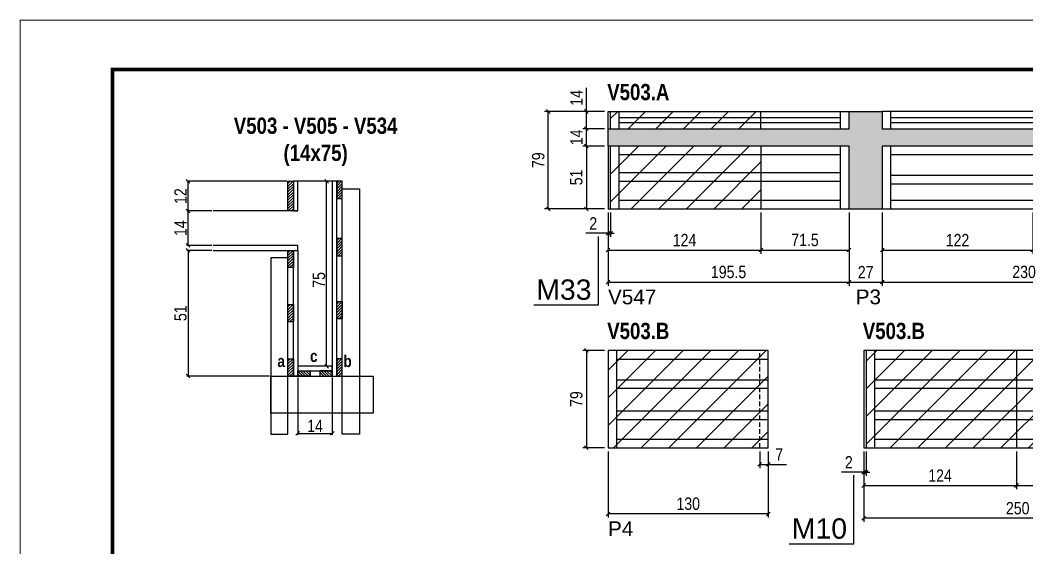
# Model space of a CAD drawing. Extents: x -15895 to 12929, y -2522 to 15173.
# Drawn here: x 4908 to 5725, y 13031 to 13459 of the extents above; entities that cross this region are included whole.
import ezdxf

# ---------------------------------------------------------------- set-up
doc = ezdxf.new("R2010")
doc.units = 0
doc.header["$PDMODE"] = 35
doc.header["$PDSIZE"] = -10
doc.linetypes.add('DASHED', pattern=[0.75, 0.5, -0.25])
doc.linetypes.add('HIDDEN', pattern=[0.375, 0.25, -0.125])
for name, color, linetype in [('5', 5, 'Continuous'), ('COTA', 241, 'Continuous'), ('detalhes', 4, 'Continuous'), ('NOMENCLATURA', 7, 'Continuous'), ('Painéis', 200, 'Continuous'), ('SARR_2.2x7', 40, 'Continuous'), ('SARR_3.5x7', 81, 'Continuous'), ('SARR_EDITAR', 141, 'Continuous')]:
    doc.layers.add(name, color=color, linetype=linetype)
for name, color, linetype, lineweight in [('CONCRETO', 251, 'Continuous', 25), ('Folhas', 255, 'Continuous', 9), ('Hachura', 251, 'Continuous', 9), ('SARRAFO DE PRESSAO', 251, 'DASHED', 9)]:
    doc.layers.add(name, color=color, linetype=linetype, lineweight=lineweight)
doc.styles.add('COTA TECNICA', font='techl___.ttf', dxfattribs={"height": 10})
doc.styles.add('COTA TECNICA 2X', font='techl___.ttf', dxfattribs={"height": 10})
doc.styles.get("Standard").update_dxf_attribs({"font": 'arial.ttf'})
doc.styles.add('TECNICA', font='techb___.ttf', dxfattribs={"height": 10})
doc.dimstyles.new('PAINEL', dxfattribs={"dimtxt": 10, "dimasz": 3, "dimexe": 3, "dimexo": 3, "dimgap": 3, "dimtad": 1, "dimdec": 1, "dimzin": 12, "dimdsep": 46, "dimtxsty": 'COTA TECNICA', "dimblk1": 'OBLIQUE', "dimblk2": 'OBLIQUE', "dimsah": 1, "dimcen": 0.9, "dimclrd": 4, "dimclre": 4, "dimclrt": 240, "dimadec": 1, "dimazin": 3, "dimtfac": 1, "dimtdec": 1, "dimtmove": 0, "dimatfit": 3, "dimfxl": 1, "dimtolj": 1, "dimtzin": 12, "dimarcsym": 0})
doc.dimstyles.new('SECAO', dxfattribs={"dimscale": 0.333333, "dimtxt": 5, "dimasz": 9, "dimexe": 3, "dimexo": 3, "dimgap": 3, "dimtad": 1, "dimdec": 1, "dimlfac": 0.5, "dimzin": 12, "dimdsep": 46, "dimtxsty": 'COTA TECNICA 2X', "dimblk1": 'OBLIQUE', "dimblk2": 'OBLIQUE', "dimsah": 1, "dimcen": 0.9, "dimclrd": 4, "dimclre": 4, "dimclrt": 240, "dimadec": 1, "dimazin": 3, "dimtfac": 1, "dimtdec": 1, "dimtmove": 0, "dimatfit": 3, "dimfxl": 1, "dimtolj": 1, "dimtzin": 12, "dimarcsym": 0})
pattern_1 = [(45, (-118397.018, -19953.4105), (-1.122532015, 1.122532015), [])]

# ---------------------------------------------------------------- blocks, each defined once
blk = doc.blocks.new('9999999999')
at = {"layer": 'Folhas'}
blk.add_lwpolyline([(98138.98, 34190.21), (99623.98, 34190.21), (99623.98, 35240.21), (98138.98, 35240.21)], close=True, dxfattribs=at)
at = {"layer": 'Folhas', "color": 30, "const_width": 3}
blk.add_lwpolyline([(98213.98, 34230.21), (99583.98, 34230.21), (99583.98, 35200.21), (98213.98, 35200.21)], close=True, dxfattribs=at)
blk = doc.blocks.new('_Oblique')
at = {"color": 0, "linetype": 'ByBlock', "lineweight": -2}
blk.add_line((-0.5, -0.5), (0.5, 0.5), dxfattribs=at)
blk = doc.blocks.new('*D36')
at = {"layer": 'COTA', "color": 4, "lineweight": -2, "transparency": 16777216}
for p, q in [((5384.95, 13303.18), (5384.95, 13243.8)), ((5580.45, 13303.18), (5580.45, 13243.8)), ((5384.95, 13246.8), (5580.45, 13246.8))]:
    blk.add_line(p, q, dxfattribs=at)
at = {"layer": 'Defpoints', "color": 0, "transparency": 16777216}
for p in [(5384.95, 13306.18), (5580.45, 13306.18), (5580.45, 13246.8)]:
    blk.add_point(p, dxfattribs=at)
at = {"layer": 'COTA', "color": 4, "lineweight": -2, "transparency": 16777216, "xscale": 3, "yscale": 3, "zscale": 3, "rotation": 180}
blk.add_blockref('_Oblique', (5384.95, 13246.8), dxfattribs=at)
at = {"layer": 'COTA', "color": 4, "lineweight": -2, "transparency": 16777216, "xscale": 3, "yscale": 3, "zscale": 3}
blk.add_blockref('_Oblique', (5580.45, 13246.8), dxfattribs=at)
at = {"layer": 'COTA', "color": 240, "transparency": 16777216, "insert": (5482.7, 13254.94), "char_height": 10, "attachment_point": 5, "style": 'COTA TECNICA'}
blk.add_mtext('\\A1;195.5', dxfattribs=at)
blk = doc.blocks.new('*D37')
at = {"layer": 'COTA', "color": 4, "lineweight": -2, "transparency": 16777216}
for p, q in [((5381.95, 13357.18), (5364.31, 13357.18)), ((5367.31, 13357.18), (5367.31, 13306.18)), ((5381.95, 13306.18), (5364.31, 13306.18))]:
    blk.add_line(p, q, dxfattribs=at)
at = {"layer": 'Defpoints', "color": 0, "transparency": 16777216}
for p in [(5384.95, 13357.18, 0), (5367.31, 13306.18), (5384.95, 13306.18, 0)]:
    blk.add_point(p, dxfattribs=at)
at = {"layer": 'COTA', "color": 4, "lineweight": -2, "transparency": 16777216, "xscale": 3, "yscale": 3, "zscale": 3}
for p, rotation in [((5367.31, 13357.18), 90), ((5367.31, 13306.18), 270)]:
    blk.add_blockref('_Oblique', p, dxfattribs=dict(at, rotation=rotation))
at = {"layer": 'COTA', "color": 240, "transparency": 16777216, "insert": (5359.2, 13331.68), "char_height": 10, "attachment_point": 5, "rotation": 90, "style": 'COTA TECNICA'}
blk.add_mtext('\\A1;51', dxfattribs=at)
blk = doc.blocks.new('*D34')
at = {"layer": 'COTA', "color": 4, "lineweight": -2, "transparency": 16777216}
for p, q in [((5381.95, 13371.18), (5364.31, 13371.18)), ((5367.31, 13357.18), (5367.31, 13371.18)), ((5381.95, 13357.18), (5364.31, 13357.18))]:
    blk.add_line(p, q, dxfattribs=at)
at = {"layer": 'Defpoints', "color": 0, "transparency": 16777216}
for p in [(5367.31, 13371.18), (5384.95, 13371.18, 0), (5384.95, 13357.18, 0)]:
    blk.add_point(p, dxfattribs=at)
at = {"layer": 'COTA', "color": 4, "lineweight": -2, "transparency": 16777216, "xscale": 3, "yscale": 3, "zscale": 3}
for p, rotation in [((5367.31, 13371.18), 90), ((5367.31, 13357.18), 270)]:
    blk.add_blockref('_Oblique', p, dxfattribs=dict(at, rotation=rotation))
at = {"layer": 'COTA', "color": 240, "transparency": 16777216, "insert": (5359.24, 13364.18), "char_height": 10, "attachment_point": 5, "rotation": 90, "style": 'COTA TECNICA'}
blk.add_mtext('\\A1;14', dxfattribs=at)
blk = doc.blocks.new('*D35')
at = {"layer": 'COTA', "color": 4, "lineweight": -2, "transparency": 16777216}
for p, q in [((5381.95, 13385.18), (5333.4, 13385.18)), ((5336.4, 13306.18), (5336.4, 13385.18)), ((5381.95, 13306.18), (5333.4, 13306.18))]:
    blk.add_line(p, q, dxfattribs=at)
at = {"layer": 'Defpoints', "color": 0, "transparency": 16777216}
for p in [(5336.4, 13385.18), (5384.95, 13385.18, 0), (5384.95, 13306.18, 0)]:
    blk.add_point(p, dxfattribs=at)
at = {"layer": 'COTA', "color": 4, "lineweight": -2, "transparency": 16777216, "xscale": 3, "yscale": 3, "zscale": 3}
for p, rotation in [((5336.4, 13385.18), 90), ((5336.4, 13306.18), 270)]:
    blk.add_blockref('_Oblique', p, dxfattribs=dict(at, rotation=rotation))
at = {"layer": 'COTA', "color": 240, "transparency": 16777216, "insert": (5328.3, 13345.68), "char_height": 10, "attachment_point": 5, "rotation": 90, "style": 'COTA TECNICA'}
blk.add_mtext('\\A1;79', dxfattribs=at)
blk = doc.blocks.new('*D38')
at = {"layer": 'COTA', "color": 4, "lineweight": -2, "transparency": 16777216}
for p, q in [((5367.31, 13385.18), (5367.31, 13404.3)), ((5381.95, 13385.18), (5364.31, 13385.18)), ((5367.31, 13371.18), (5367.31, 13385.18)), ((5381.95, 13371.18), (5364.31, 13371.18))]:
    blk.add_line(p, q, dxfattribs=at)
at = {"layer": 'Defpoints', "color": 0, "transparency": 16777216}
for p in [(5367.31, 13385.18), (5384.95, 13385.18), (5384.95, 13371.18)]:
    blk.add_point(p, dxfattribs=at)
at = {"layer": 'COTA', "color": 4, "lineweight": -2, "transparency": 16777216, "xscale": 3, "yscale": 3, "zscale": 3}
for p, rotation in [((5367.31, 13385.18), 90), ((5367.31, 13371.18), 270)]:
    blk.add_blockref('_Oblique', p, dxfattribs=dict(at, rotation=rotation))
at = {"layer": 'COTA', "color": 240, "transparency": 16777216, "insert": (5359.24, 13396.24), "char_height": 10, "attachment_point": 5, "rotation": 90, "style": 'COTA TECNICA'}
blk.add_mtext('\\A1;14', dxfattribs=at)
blk = doc.blocks.new('*D39')
at = {"layer": 'COTA', "color": 4, "lineweight": -2, "transparency": 16777216}
for p, q in [((5384.95, 13303.18), (5384.95, 13269.79)), ((5508.95, 13303.18), (5508.95, 13269.79)), ((5384.95, 13272.79), (5508.95, 13272.79))]:
    blk.add_line(p, q, dxfattribs=at)
at = {"layer": 'Defpoints', "color": 0, "transparency": 16777216}
for p in [(5384.95, 13306.18), (5508.95, 13306.18), (5508.95, 13272.79)]:
    blk.add_point(p, dxfattribs=at)
at = {"layer": 'COTA', "color": 4, "lineweight": -2, "transparency": 16777216, "xscale": 3, "yscale": 3, "zscale": 3, "rotation": 180}
blk.add_blockref('_Oblique', (5384.95, 13272.79), dxfattribs=at)
at = {"layer": 'COTA', "color": 4, "lineweight": -2, "transparency": 16777216, "xscale": 3, "yscale": 3, "zscale": 3}
blk.add_blockref('_Oblique', (5508.95, 13272.79), dxfattribs=at)
at = {"layer": 'COTA', "color": 240, "transparency": 16777216, "insert": (5446.95, 13280.86), "char_height": 10, "attachment_point": 5, "style": 'COTA TECNICA'}
blk.add_mtext('\\A1;124', dxfattribs=at)
blk = doc.blocks.new('*D40')
at = {"layer": 'COTA', "color": 4, "lineweight": -2, "transparency": 16777216}
for p, q in [((5508.95, 13303.18), (5508.95, 13269.79)), ((5580.45, 13303.18), (5580.45, 13269.79)), ((5508.95, 13272.79), (5580.45, 13272.79))]:
    blk.add_line(p, q, dxfattribs=at)
at = {"layer": 'Defpoints', "color": 0, "transparency": 16777216}
for p in [(5508.95, 13306.18), (5580.45, 13306.18), (5580.45, 13272.79)]:
    blk.add_point(p, dxfattribs=at)
at = {"layer": 'COTA', "color": 4, "lineweight": -2, "transparency": 16777216, "xscale": 3, "yscale": 3, "zscale": 3, "rotation": 180}
blk.add_blockref('_Oblique', (5508.95, 13272.79), dxfattribs=at)
at = {"layer": 'COTA', "color": 4, "lineweight": -2, "transparency": 16777216, "xscale": 3, "yscale": 3, "zscale": 3}
blk.add_blockref('_Oblique', (5580.45, 13272.79), dxfattribs=at)
at = {"layer": 'COTA', "color": 240, "transparency": 16777216, "insert": (5544.7, 13280.9), "char_height": 10, "attachment_point": 5, "style": 'COTA TECNICA'}
blk.add_mtext('\\A1;71.5', dxfattribs=at)
blk = doc.blocks.new('*D41')
at = {"layer": 'COTA', "color": 4, "lineweight": -2, "transparency": 16777216}
for p, q in [((5384.95, 13303.18), (5384.95, 13283.4)), ((5386.95, 13303.18), (5386.95, 13283.4)), ((5384.95, 13286.4), (5366.84, 13286.4)), ((5386.95, 13286.4), (5384.95, 13286.4)), ((5386.95, 13286.4), (5389.95, 13286.4))]:
    blk.add_line(p, q, dxfattribs=at)
at = {"layer": 'Defpoints', "color": 0, "transparency": 16777216}
for p in [(5384.95, 13306.18), (5386.95, 13306.18), (5384.95, 13286.4)]:
    blk.add_point(p, dxfattribs=at)
at = {"layer": 'COTA', "color": 4, "lineweight": -2, "transparency": 16777216, "xscale": 3, "yscale": 3, "zscale": 3}
blk.add_blockref('_Oblique', (5384.95, 13286.4), dxfattribs=at)
at = {"layer": 'COTA', "color": 4, "lineweight": -2, "transparency": 16777216, "xscale": 3, "yscale": 3, "zscale": 3, "rotation": 180}
blk.add_blockref('_Oblique', (5386.95, 13286.4), dxfattribs=at)
at = {"layer": 'COTA', "color": 240, "transparency": 16777216, "insert": (5372.9, 13294.4), "char_height": 10, "attachment_point": 5, "style": 'COTA TECNICA'}
blk.add_mtext('\\A1;2', dxfattribs=at)
blk = doc.blocks.new('*D44')
at = {"layer": 'COTA', "color": 4, "lineweight": -2, "transparency": 16777216}
for p, q in [((5607.45, 13303.18), (5607.45, 13243.8)), ((5837.45, 13303.18), (5837.45, 13243.8)), ((5607.45, 13246.8), (5837.45, 13246.8))]:
    blk.add_line(p, q, dxfattribs=at)
at = {"layer": 'Defpoints', "color": 0, "transparency": 16777216}
for p in [(5607.45, 13306.18), (5837.45, 13306.18), (5837.45, 13246.8)]:
    blk.add_point(p, dxfattribs=at)
at = {"layer": 'COTA', "color": 4, "lineweight": -2, "transparency": 16777216, "xscale": 3, "yscale": 3, "zscale": 3, "rotation": 180}
blk.add_blockref('_Oblique', (5607.45, 13246.8), dxfattribs=at)
at = {"layer": 'COTA', "color": 4, "lineweight": -2, "transparency": 16777216, "xscale": 3, "yscale": 3, "zscale": 3}
blk.add_blockref('_Oblique', (5837.45, 13246.8), dxfattribs=at)
at = {"layer": 'COTA', "color": 240, "transparency": 16777216, "insert": (5722.45, 13255.02), "char_height": 10, "attachment_point": 5, "style": 'COTA TECNICA'}
blk.add_mtext('\\A1;230', dxfattribs=at)
blk = doc.blocks.new('*D43')
at = {"layer": 'COTA', "color": 4, "lineweight": -2, "transparency": 16777216}
for p, q in [((5607.45, 13303.18), (5607.45, 13269.79)), ((5729.45, 13303.18), (5729.45, 13269.79)), ((5607.45, 13272.79), (5729.45, 13272.79))]:
    blk.add_line(p, q, dxfattribs=at)
at = {"layer": 'Defpoints', "color": 0, "transparency": 16777216}
for p in [(5607.45, 13306.18), (5729.45, 13306.18), (5729.45, 13272.79)]:
    blk.add_point(p, dxfattribs=at)
at = {"layer": 'COTA', "color": 4, "lineweight": -2, "transparency": 16777216, "xscale": 3, "yscale": 3, "zscale": 3, "rotation": 180}
blk.add_blockref('_Oblique', (5607.45, 13272.79), dxfattribs=at)
at = {"layer": 'COTA', "color": 4, "lineweight": -2, "transparency": 16777216, "xscale": 3, "yscale": 3, "zscale": 3}
blk.add_blockref('_Oblique', (5729.45, 13272.79), dxfattribs=at)
at = {"layer": 'COTA', "color": 240, "transparency": 16777216, "insert": (5668.45, 13280.85), "char_height": 10, "attachment_point": 5, "style": 'COTA TECNICA'}
blk.add_mtext('\\A1;122', dxfattribs=at)
blk = doc.blocks.new('*D48')
at = {"layer": 'COTA', "color": 4, "lineweight": -2, "transparency": 16777216}
for p, q in [((5384.95, 13109.4), (5384.95, 13055.77)), ((5514.95, 13109.4), (5514.95, 13055.77)), ((5514.95, 13058.77), (5384.95, 13058.77))]:
    blk.add_line(p, q, dxfattribs=at)
at = {"layer": 'Defpoints', "color": 0, "transparency": 16777216}
for p in [(5384.95, 13112.4), (5514.95, 13112.4), (5384.95, 13058.77)]:
    blk.add_point(p, dxfattribs=at)
at = {"layer": 'COTA', "color": 4, "lineweight": -2, "transparency": 16777216, "xscale": 3, "yscale": 3, "zscale": 3, "rotation": 180}
blk.add_blockref('_Oblique', (5384.95, 13058.77), dxfattribs=at)
at = {"layer": 'COTA', "color": 4, "lineweight": -2, "transparency": 16777216, "xscale": 3, "yscale": 3, "zscale": 3}
blk.add_blockref('_Oblique', (5514.95, 13058.77), dxfattribs=at)
at = {"layer": 'COTA', "color": 240, "transparency": 16777216, "insert": (5449.95, 13066.99), "char_height": 10, "attachment_point": 5, "style": 'COTA TECNICA'}
blk.add_mtext('\\A1;130', dxfattribs=at)
blk = doc.blocks.new('*D49')
at = {"layer": 'COTA', "color": 4, "lineweight": -2, "transparency": 16777216}
for p, q in [((5381.95, 13191.4), (5364.31, 13191.4)), ((5367.31, 13191.4), (5367.31, 13112.4)), ((5381.95, 13112.4), (5364.31, 13112.4))]:
    blk.add_line(p, q, dxfattribs=at)
at = {"layer": 'Defpoints', "color": 0, "transparency": 16777216}
for p in [(5384.95, 13191.4), (5367.31, 13112.4), (5384.95, 13112.4)]:
    blk.add_point(p, dxfattribs=at)
at = {"layer": 'COTA', "color": 4, "lineweight": -2, "transparency": 16777216, "xscale": 3, "yscale": 3, "zscale": 3}
for p, rotation in [((5367.31, 13191.4), 90), ((5367.31, 13112.4), 270)]:
    blk.add_blockref('_Oblique', p, dxfattribs=dict(at, rotation=rotation))
at = {"layer": 'COTA', "color": 240, "transparency": 16777216, "insert": (5359.21, 13151.9), "char_height": 10, "attachment_point": 5, "rotation": 90, "style": 'COTA TECNICA'}
blk.add_mtext('\\A1;79', dxfattribs=at)
blk = doc.blocks.new('*D50')
at = {"layer": 'COTA', "color": 4, "lineweight": -2, "transparency": 16777216}
for p, q in [((5507.95, 13109.4), (5507.95, 13095.97)), ((5514.95, 13109.4), (5514.95, 13095.97)), ((5507.95, 13098.97), (5514.95, 13098.97)), ((5514.95, 13098.97), (5529.68, 13098.97))]:
    blk.add_line(p, q, dxfattribs=at)
at = {"layer": 'Defpoints', "color": 0, "transparency": 16777216}
for p in [(5507.95, 13112.4), (5514.95, 13112.4), (5514.95, 13098.97)]:
    blk.add_point(p, dxfattribs=at)
at = {"layer": 'COTA', "color": 4, "lineweight": -2, "transparency": 16777216, "xscale": 3, "yscale": 3, "zscale": 3, "rotation": 180}
blk.add_blockref('_Oblique', (5507.95, 13098.97), dxfattribs=at)
at = {"layer": 'COTA', "color": 4, "lineweight": -2, "transparency": 16777216, "xscale": 3, "yscale": 3, "zscale": 3}
blk.add_blockref('_Oblique', (5514.95, 13098.97), dxfattribs=at)
at = {"layer": 'COTA', "color": 240, "transparency": 16777216, "insert": (5523.82, 13107.05), "char_height": 10, "attachment_point": 5, "style": 'COTA TECNICA'}
blk.add_mtext('\\A1;7', dxfattribs=at)
blk = doc.blocks.new('*D51')
at = {"layer": 'COTA', "color": 4, "lineweight": -2, "transparency": 16777216}
for p, q in [((5592.31, 13109.4), (5592.31, 13052.23)), ((5842.31, 13109.4), (5842.31, 13052.23)), ((5842.31, 13055.23), (5592.31, 13055.23))]:
    blk.add_line(p, q, dxfattribs=at)
at = {"layer": 'Defpoints', "color": 0, "transparency": 16777216}
for p in [(5592.31, 13112.4), (5842.31, 13112.4), (5592.31, 13055.23)]:
    blk.add_point(p, dxfattribs=at)
at = {"layer": 'COTA', "color": 4, "lineweight": -2, "transparency": 16777216, "xscale": 3, "yscale": 3, "zscale": 3, "rotation": 180}
blk.add_blockref('_Oblique', (5592.31, 13055.23), dxfattribs=at)
at = {"layer": 'COTA', "color": 4, "lineweight": -2, "transparency": 16777216, "xscale": 3, "yscale": 3, "zscale": 3}
blk.add_blockref('_Oblique', (5842.31, 13055.23), dxfattribs=at)
at = {"layer": 'COTA', "color": 240, "transparency": 16777216, "insert": (5717.31, 13063.34), "char_height": 10, "attachment_point": 5, "style": 'COTA TECNICA'}
blk.add_mtext('\\A1;250', dxfattribs=at)
blk = doc.blocks.new('*D53')
at = {"layer": 'COTA', "color": 4, "lineweight": -2, "transparency": 16777216}
for p, q in [((5592.31, 13109.4), (5592.31, 13078.82)), ((5716.31, 13109.4), (5716.31, 13078.82)), ((5592.31, 13081.82), (5716.31, 13081.82))]:
    blk.add_line(p, q, dxfattribs=at)
at = {"layer": 'Defpoints', "color": 0, "transparency": 16777216}
for p in [(5592.31, 13112.4), (5716.31, 13112.4), (5716.31, 13081.82)]:
    blk.add_point(p, dxfattribs=at)
at = {"layer": 'COTA', "color": 4, "lineweight": -2, "transparency": 16777216, "xscale": 3, "yscale": 3, "zscale": 3, "rotation": 180}
blk.add_blockref('_Oblique', (5592.31, 13081.82), dxfattribs=at)
at = {"layer": 'COTA', "color": 4, "lineweight": -2, "transparency": 16777216, "xscale": 3, "yscale": 3, "zscale": 3}
blk.add_blockref('_Oblique', (5716.31, 13081.82), dxfattribs=at)
at = {"layer": 'COTA', "color": 240, "transparency": 16777216, "insert": (5654.31, 13089.89), "char_height": 10, "attachment_point": 5, "style": 'COTA TECNICA'}
blk.add_mtext('\\A1;124', dxfattribs=at)
blk = doc.blocks.new('*D52')
at = {"layer": 'COTA', "color": 4, "lineweight": -2, "transparency": 16777216}
for p, q in [((5592.31, 13109.4), (5592.31, 13089.61)), ((5594.31, 13109.4), (5594.31, 13089.61)), ((5592.31, 13092.61), (5574.2, 13092.61)), ((5594.31, 13092.61), (5592.31, 13092.61)), ((5594.31, 13092.61), (5597.31, 13092.61))]:
    blk.add_line(p, q, dxfattribs=at)
at = {"layer": 'Defpoints', "color": 0, "transparency": 16777216}
for p in [(5592.31, 13112.4), (5594.31, 13112.4), (5592.31, 13092.61)]:
    blk.add_point(p, dxfattribs=at)
at = {"layer": 'COTA', "color": 4, "lineweight": -2, "transparency": 16777216, "xscale": 3, "yscale": 3, "zscale": 3}
blk.add_blockref('_Oblique', (5592.31, 13092.61), dxfattribs=at)
at = {"layer": 'COTA', "color": 4, "lineweight": -2, "transparency": 16777216, "xscale": 3, "yscale": 3, "zscale": 3, "rotation": 180}
blk.add_blockref('_Oblique', (5594.31, 13092.61), dxfattribs=at)
at = {"layer": 'COTA', "color": 240, "transparency": 16777216, "insert": (5580.25, 13100.61), "char_height": 10, "attachment_point": 5, "style": 'COTA TECNICA'}
blk.add_mtext('\\A1;2', dxfattribs=at)
blk = doc.blocks.new('*D54')
at = {"layer": 'COTA', "color": 4, "lineweight": -2, "transparency": 16777216}
for p, q in [((5716.31, 13109.4), (5716.31, 13078.82)), ((5842.31, 13109.4), (5842.31, 13078.82)), ((5716.31, 13081.82), (5842.31, 13081.82))]:
    blk.add_line(p, q, dxfattribs=at)
at = {"layer": 'Defpoints', "color": 0, "transparency": 16777216}
for p in [(5716.31, 13112.4), (5842.31, 13112.4), (5842.31, 13081.82)]:
    blk.add_point(p, dxfattribs=at)
at = {"layer": 'COTA', "color": 4, "lineweight": -2, "transparency": 16777216, "xscale": 3, "yscale": 3, "zscale": 3, "rotation": 180}
blk.add_blockref('_Oblique', (5716.31, 13081.82), dxfattribs=at)
at = {"layer": 'COTA', "color": 4, "lineweight": -2, "transparency": 16777216, "xscale": 3, "yscale": 3, "zscale": 3}
blk.add_blockref('_Oblique', (5842.31, 13081.82), dxfattribs=at)
at = {"layer": 'COTA', "color": 240, "transparency": 16777216, "insert": (5779.31, 13089.92), "char_height": 10, "attachment_point": 5, "style": 'COTA TECNICA'}
blk.add_mtext('\\A1;126', dxfattribs=at)
blk = doc.blocks.new('*D94')
at = {"layer": 'COTA', "color": 4, "lineweight": -2, "transparency": 16777216}
for p, q in [((5063.45, 13272.54), (5043.1, 13272.54)), ((5044.1, 13272.54), (5044.1, 13170.54)), ((5110.15, 13170.54), (5043.1, 13170.54))]:
    blk.add_line(p, q, dxfattribs=at)
at = {"layer": 'Defpoints', "color": 0, "transparency": 16777216}
for p in [(5064.45, 13272.54), (5044.1, 13170.54), (5111.15, 13170.54, 0)]:
    blk.add_point(p, dxfattribs=at)
at = {"layer": 'COTA', "color": 4, "lineweight": -2, "transparency": 16777216, "xscale": 3, "yscale": 3, "zscale": 3}
for p, rotation in [((5044.1, 13272.54), 90), ((5044.1, 13170.54), 270)]:
    blk.add_blockref('_Oblique', p, dxfattribs=dict(at, rotation=rotation))
at = {"layer": 'COTA', "color": 240, "transparency": 16777216, "insert": (5037.99, 13221.54), "char_height": 10, "attachment_point": 5, "rotation": 90, "style": 'COTA TECNICA 2X'}
blk.add_mtext('\\A1;51', dxfattribs=at)
blk = doc.blocks.new('*D95')
at = {"layer": 'COTA', "color": 4, "lineweight": -2, "transparency": 16777216}
for p, q in [((5160.15, 13328.54), (5155.48, 13328.54)), ((5156.48, 13178.54), (5156.48, 13328.54)), ((5160.15, 13178.54), (5155.48, 13178.54))]:
    blk.add_line(p, q, dxfattribs=at)
at = {"layer": 'Defpoints', "color": 0, "transparency": 16777216}
for p in [(5156.48, 13328.54), (5161.15, 13328.54), (5161.15, 13178.54)]:
    blk.add_point(p, dxfattribs=at)
at = {"layer": 'COTA', "color": 4, "lineweight": -2, "transparency": 16777216, "xscale": 3, "yscale": 3, "zscale": 3}
for p, rotation in [((5156.48, 13328.54), 90), ((5156.48, 13178.54), 270)]:
    blk.add_blockref('_Oblique', p, dxfattribs=dict(at, rotation=rotation))
at = {"layer": 'COTA', "color": 240, "transparency": 16777216, "insert": (5150.37, 13248.54), "char_height": 10, "attachment_point": 5, "rotation": 90, "style": 'COTA TECNICA 2X'}
blk.add_mtext('\\A1;75', dxfattribs=at)
blk = doc.blocks.new('*D96')
at = {"layer": 'COTA', "color": 4, "lineweight": -2, "transparency": 16777216}
for p, q in [((5063.45, 13304.54), (5043.1, 13304.54)), ((5044.1, 13276.54), (5044.1, 13304.54)), ((5063.45, 13276.54), (5043.1, 13276.54))]:
    blk.add_line(p, q, dxfattribs=at)
at = {"layer": 'Defpoints', "color": 0, "transparency": 16777216}
for p in [(5044.1, 13304.54), (5064.45, 13304.54), (5064.45, 13276.54)]:
    blk.add_point(p, dxfattribs=at)
at = {"layer": 'COTA', "color": 4, "lineweight": -2, "transparency": 16777216, "xscale": 3, "yscale": 3, "zscale": 3}
for p, rotation in [((5044.1, 13304.54), 90), ((5044.1, 13276.54), 270)]:
    blk.add_blockref('_Oblique', p, dxfattribs=dict(at, rotation=rotation))
at = {"layer": 'COTA', "color": 240, "transparency": 16777216, "insert": (5038.03, 13290.54), "char_height": 10, "attachment_point": 5, "rotation": 90, "style": 'COTA TECNICA 2X'}
blk.add_mtext('\\A1;14', dxfattribs=at)
blk = doc.blocks.new('*D97')
at = {"layer": 'COTA', "color": 4, "lineweight": -2, "transparency": 16777216}
for p, q in [((5124.15, 13328.54), (5043.1, 13328.54)), ((5044.1, 13304.54), (5044.1, 13328.54)), ((5063.45, 13304.54), (5043.1, 13304.54))]:
    blk.add_line(p, q, dxfattribs=at)
at = {"layer": 'Defpoints', "color": 0, "transparency": 16777216}
for p in [(5044.1, 13328.54), (5125.15, 13328.54), (5064.45, 13304.54)]:
    blk.add_point(p, dxfattribs=at)
at = {"layer": 'COTA', "color": 4, "lineweight": -2, "transparency": 16777216, "xscale": 3, "yscale": 3, "zscale": 3}
for p, rotation in [((5044.1, 13328.54), 90), ((5044.1, 13304.54), 270)]:
    blk.add_blockref('_Oblique', p, dxfattribs=dict(at, rotation=rotation))
at = {"layer": 'COTA', "color": 240, "transparency": 16777216, "insert": (5038.05, 13316.54), "char_height": 10, "attachment_point": 5, "rotation": 90, "style": 'COTA TECNICA 2X'}
blk.add_mtext('\\A1;12', dxfattribs=at)
blk = doc.blocks.new('*D98')
at = {"layer": 'COTA', "color": 4, "lineweight": -2, "transparency": 16777216}
for p, q in [((5133.15, 13169.54), (5133.15, 13123.01)), ((5161.15, 13169.54), (5161.15, 13123.01)), ((5133.15, 13124.01), (5161.15, 13124.01))]:
    blk.add_line(p, q, dxfattribs=at)
at = {"layer": 'Defpoints', "color": 0, "transparency": 16777216}
for p in [(5133.15, 13170.54), (5161.15, 13170.54), (5161.15, 13124.01)]:
    blk.add_point(p, dxfattribs=at)
at = {"layer": 'COTA', "color": 4, "lineweight": -2, "transparency": 16777216, "xscale": 3, "yscale": 3, "zscale": 3, "rotation": 180}
blk.add_blockref('_Oblique', (5133.15, 13124.01), dxfattribs=at)
at = {"layer": 'COTA', "color": 4, "lineweight": -2, "transparency": 16777216, "xscale": 3, "yscale": 3, "zscale": 3}
blk.add_blockref('_Oblique', (5161.15, 13124.01), dxfattribs=at)
at = {"layer": 'COTA', "color": 240, "transparency": 16777216, "insert": (5147.15, 13130.08), "char_height": 10, "attachment_point": 5, "style": 'COTA TECNICA 2X'}
blk.add_mtext('\\A1;14', dxfattribs=at)
blk = doc.blocks.new('*D1880')
at = {"layer": 'COTA', "color": 4, "lineweight": -2, "transparency": 16777216}
for p, q in [((5580.45, 13303.18), (5580.45, 13243.8)), ((5607.45, 13303.18), (5607.45, 13243.8)), ((5580.45, 13246.8), (5607.45, 13246.8))]:
    blk.add_line(p, q, dxfattribs=at)
at = {"layer": 'Defpoints', "color": 0, "transparency": 16777216}
for p in [(5580.45, 13306.18), (5607.45, 13306.18), (5607.45, 13246.8)]:
    blk.add_point(p, dxfattribs=at)
at = {"layer": 'COTA', "color": 4, "lineweight": -2, "transparency": 16777216, "xscale": 3, "yscale": 3, "zscale": 3, "rotation": 180}
blk.add_blockref('_Oblique', (5580.45, 13246.8), dxfattribs=at)
at = {"layer": 'COTA', "color": 4, "lineweight": -2, "transparency": 16777216, "xscale": 3, "yscale": 3, "zscale": 3}
blk.add_blockref('_Oblique', (5607.45, 13246.8), dxfattribs=at)
at = {"layer": 'COTA', "color": 240, "transparency": 16777216, "insert": (5593.95, 13254.87), "char_height": 10, "attachment_point": 5, "style": 'COTA TECNICA'}
blk.add_mtext('\\A1;27', dxfattribs=at)

msp = doc.modelspace()

# ---------------------------------------------------------------- hatches: boundary and pattern name
at = {"layer": 'COTA'}
h = msp.add_hatch(dxfattribs=at)
h.set_pattern_fill('AR-CONC', color=256, scale=0.03)
h.set_pattern_definition([(50, (-3, 0), (5.4655401, -0.4781726), [0.5715, -6.2865]), (355, (-3, 0), (-1.0573026, 5.7317054), [0.4572, -5.0292175]), (100.451445, (-2.5445, -0.04), (4.4082374, 5.2535326), [0.4857003, -5.3427073]), (46.1842, (-3, 1.524), (8.1323712, -1.2612698), [0.85725, -9.42975]), (96.63556, (-2.322, 1.419), (7.122124, 7.4227837), [0.7285507, -8.0140682]), (351.18415, (-3, 1.524), (7.122124, 7.4227837), [0.685799, -7.543792]), (21, (-2.238, 1.143), (4.5484317, -3.067956), [0.5715, -6.2865]), (326, (-2.238, 1.143), (1.8540609, 5.525639), [0.4572, -5.0292]), (71.451445, (-1.859, 0.8873), (6.4024926, 2.457683), [0.4857003, -5.3426981]), (37.5, (-3, 0), (0.0926581, 2.53665117), [0, -4.96824, 0, -5.1054, 0, -5.04825]), (7.5, (-3, 0), (2.0045899, 3.00541724), [0, -2.91084, 0, -4.85394, 0, -1.92405]), (327.5, (-4.6993, 0), (4.06771786, -0.17186232), [0, -1.905, 0, -5.9436, 0, -7.8867]), (317.5, (-5.4613, 0), (4.4438754, 0.7627947), [0, -2.4765, 0, -3.94716, 0, -5.6007])])
h.paths.add_polyline_path([(5580.45, 13306.18), (5607.45, 13306.18), (5607.45, 13357.18), (5837.45, 13357.18), (5837.45, 13371.18), (5607.45, 13371.18), (5607.45, 13385.18), (5580.45, 13385.18), (5580.45, 13371.18), (5384.95, 13371.18), (5384.95, 13357.18), (5580.45, 13357.18)])
at = {"layer": 'Hachura', "linetype": 'ByBlock'}
h = msp.add_hatch(dxfattribs=at)
h.set_pattern_fill('ANSI31', color=256, scale=5)
h.paths.add_polyline_path([(5508.95, 13357.18), (5386.95, 13357.18), (5386.95, 13306.18), (5508.95, 13306.18)])
h.paths.add_polyline_path([(5508.95, 13385.18), (5386.95, 13385.18), (5386.95, 13371.18), (5508.95, 13371.18)])
h = msp.add_hatch(dxfattribs=at)
h.set_pattern_fill('ANSI31', color=256, scale=5)
h.paths.add_polyline_path([(5514.95, 13191.4), (5384.95, 13191.4), (5384.95, 13112.4), (5514.95, 13112.4)])
h.paths.add_polyline_path([(5716.31, 13191.4), (5594.31, 13191.4), (5594.31, 13112.4), (5716.31, 13112.4)])
h.paths.add_polyline_path([(5840.31, 13191.4), (5716.31, 13191.4), (5716.31, 13112.4), (5840.31, 13112.4)])
h.paths.add_polyline_path([(6066.08, 13191.4), (5924.58, 13191.4), (5924.58, 13112.4), (6066.08, 13112.4)])
h.paths.add_polyline_path([(6190.14, 13191.4), (6136.14, 13191.4), (6136.14, 13112.4), (6190.14, 13112.4)])
at = {"layer": 'SARR_2.2x7'}
h = msp.add_hatch(dxfattribs=at)
h.set_pattern_fill('ANSI31', color=256, scale=0.5)
h.set_pattern_definition([(45, (-118387.018, -19906.9966), (-1.122532015, 1.122532015), [])])
h.paths.add_polyline_path([(5125.15, 13304.54), (5129.55, 13304.54), (5129.55, 13328.54), (5125.15, 13328.54)])
h = msp.add_hatch(dxfattribs=at)
h.set_pattern_fill('ANSI31', color=256, scale=0.5)
h.set_pattern_definition([(45, (-118397.018, -19906.9966), (-1.122532015, 1.122532015), [])])
h.paths.add_polyline_path([(5169.15, 13314.54), (5164.75, 13314.54), (5164.75, 13328.54), (5169.15, 13328.54)])
h = msp.add_hatch(dxfattribs=at)
h.set_pattern_fill('ANSI31', color=256, scale=0.5)
h.set_pattern_definition(pattern_1)
h.paths.add_polyline_path([(5169.15, 13268.13), (5164.75, 13268.13), (5164.75, 13282.13), (5169.15, 13282.13)])
h = msp.add_hatch(dxfattribs=at)
h.set_pattern_fill('ANSI31', color=256, scale=0.5)
h.set_pattern_definition([(45, (-118387.018, -19962.9966), (-1.122532015, 1.122532015), [])])
h.paths.add_polyline_path([(5125.15, 13258.54), (5129.55, 13258.54), (5129.55, 13272.54), (5125.15, 13272.54)])
h = msp.add_hatch(dxfattribs=at)
h.set_pattern_fill('ANSI31', color=256, scale=0.5)
h.set_pattern_definition([(45, (-118387.018, -20006.9966), (-1.122532015, 1.122532015), [])])
h.paths.add_polyline_path([(5125.15, 13214.54), (5129.55, 13214.54), (5129.55, 13228.54), (5125.15, 13228.54)])
h = msp.add_hatch(dxfattribs=at)
h.set_pattern_fill('ANSI31', color=256, scale=0.5)
h.set_pattern_definition(pattern_1)
h.paths.add_polyline_path([(5169.15, 13230.96), (5164.75, 13230.96), (5164.75, 13216.96), (5169.15, 13216.96)])
h = msp.add_hatch(dxfattribs=at)
h.set_pattern_fill('ANSI31', color=256, scale=0.5)
h.set_pattern_definition([(45, (-118387.018, -20050.9966), (-1.122532015, 1.122532015), [])])
h.paths.add_polyline_path([(5125.15, 13170.54), (5129.55, 13170.54), (5129.55, 13184.54), (5125.15, 13184.54)])
h = msp.add_hatch(dxfattribs=at)
h.set_pattern_fill('ANSI31', color=256, scale=0.5)
h.set_pattern_definition([(45, (-118397.018, -20050.9966), (-1.122532015, 1.122532015), [])])
h.paths.add_polyline_path([(5169.15, 13170.54), (5164.75, 13170.54), (5164.75, 13184.54), (5169.15, 13184.54)])
h = msp.add_hatch(dxfattribs=at)
h.set_pattern_fill('ANSI31', color=256, scale=0.5, angle=90)
h.set_pattern_definition([(135, (38368.6903, -110341.6276), (-1.122532015, -1.122532015), [])])
h.paths.add_polyline_path([(5143.15, 13170.54), (5143.15, 13174.94), (5133.15, 13174.94), (5133.15, 13170.54)])
h = msp.add_hatch(dxfattribs=at)
h.set_pattern_fill('ANSI31', color=256, scale=0.5, angle=90)
h.set_pattern_definition([(135, (38358.6903, -110341.6276), (-1.122532015, -1.122532015), [])])
h.paths.add_polyline_path([(5151.15, 13174.94), (5151.15, 13170.54), (5161.15, 13170.54), (5161.15, 13174.94)])

# ---------------------------------------------------------------- linework, layer by layer
at = {"layer": 'CONCRETO', "linetype": 'Continuous'}
for p, q in [((5169.15, 13328.54), (5129.55, 13328.54)), ((5133.15, 13304.54), (5064.45, 13304.54))]:
    msp.add_line(p, q, dxfattribs=at)
at = {"layer": 'COTA'}
for p, q in [((5580.45, 13385.18), (5607.45, 13385.18)), ((5384.95, 13357.18), (5384.95, 13371.18)), ((5580.45, 13306.18), (5607.45, 13306.18))]:
    msp.add_line(p, q, dxfattribs=at)
at = {"layer": 'NOMENCLATURA', "linetype": 'Continuous'}
for p, q in [((5377.04, 13228.25), (5377.04, 13283.89)), ((5324.63, 13228.25), (5377.04, 13228.25)), ((5584.4, 13034.47), (5584.4, 13090.1)), ((5531.99, 13034.47), (5584.4, 13034.47))]:
    msp.add_line(p, q, dxfattribs=at)
at = {"layer": 'Painéis', "linetype": 'ByBlock'}
for p, q in [((5384.95, 13385.18), (5580.45, 13385.18)), ((5384.95, 13371.18), (5384.95, 13385.18)), ((5386.95, 13371.18), (5386.95, 13385.18)), ((5508.95, 13371.18), (5508.95, 13385.18)), ((5580.45, 13371.18), (5580.45, 13385.18)), ((5607.45, 13385.18), (5607.45, 13371.18)), ((5837.45, 13385.18), (5607.45, 13385.18)), ((5384.95, 13371.18), (5580.45, 13371.18)), ((5607.45, 13371.18), (5837.45, 13371.18)), ((5580.45, 13357.18), (5384.95, 13357.18)), ((5384.95, 13357.18), (5384.95, 13306.18)), ((5386.95, 13306.18), (5386.95, 13357.18)), ((5508.95, 13357.18), (5508.95, 13306.18)), ((5580.45, 13306.18), (5580.45, 13357.18)), ((5837.45, 13357.18), (5607.45, 13357.18)), ((5607.45, 13357.18), (5607.45, 13306.18)), ((5384.95, 13306.18), (5580.45, 13306.18)), ((5607.45, 13306.18), (5837.45, 13306.18)), ((5514.95, 13191.4), (5384.95, 13191.4)), ((5384.95, 13191.4), (5384.95, 13112.4)), ((5514.95, 13112.4), (5514.95, 13191.4)), ((5842.31, 13191.4), (5592.31, 13191.4)), ((5592.31, 13191.4), (5592.31, 13112.4)), ((5594.31, 13191.4), (5594.31, 13112.4)), ((5716.31, 13191.4), (5716.31, 13112.4)), ((5384.95, 13112.4), (5514.95, 13112.4)), ((5592.31, 13112.4), (5842.31, 13112.4))]:
    msp.add_line(p, q, dxfattribs=at)
at = {"layer": 'Painéis', "linetype": 'Continuous'}
for points in [[(5129.55, 13304.54), (5133.15, 13304.54), (5133.15, 13328.54), (5129.55, 13328.54)], [(5164.75, 13170.54), (5164.75, 13328.54), (5161.15, 13328.54), (5161.15, 13170.54)], [(5129.55, 13170.54), (5129.55, 13272.54), (5133.15, 13272.54), (5133.15, 13170.54)], [(5161.15, 13178.54), (5133.15, 13178.54), (5133.15, 13174.94), (5161.15, 13174.94)]]:
    msp.add_lwpolyline(points, close=True, dxfattribs=at)
at = {"layer": 'Painéis', "linetype": 'Continuous', "elevation": 0}
msp.add_lwpolyline([(5064.45, 13272.54), (5133.15, 13272.54), (5133.15, 13276.54), (5064.45, 13276.54)], dxfattribs=at)
at = {"layer": 'SARR_2.2x7', "linetype": 'Continuous'}
for p, q in [((5393.95, 13371.18), (5393.95, 13385.18)), ((5573.45, 13371.18), (5573.45, 13385.18)), ((5614.45, 13371.18), (5614.45, 13385.18)), ((5393.95, 13306.18), (5393.95, 13357.18)), ((5573.45, 13306.18), (5573.45, 13357.18)), ((5614.45, 13306.18), (5614.45, 13357.18)), ((5393.95, 13350.18), (5508.95, 13350.18)), ((5508.95, 13350.18), (5573.45, 13350.18)), ((5614.45, 13350.18), (5729.45, 13350.18)), ((5393.95, 13335.62), (5508.95, 13335.62)), ((5508.95, 13335.62), (5573.45, 13335.62)), ((5614.45, 13333.62), (5729.45, 13333.62)), ((5393.95, 13328.62), (5508.95, 13328.62)), ((5508.95, 13328.62), (5573.45, 13328.62)), ((5614.45, 13326.62), (5729.45, 13326.62)), ((5393.95, 13313.18), (5508.95, 13313.18)), ((5508.95, 13313.18), (5573.45, 13313.18)), ((5614.45, 13313.18), (5729.45, 13313.18)), ((5391.95, 13112.4), (5391.95, 13191.4)), ((5391.95, 13184.4), (5514.95, 13184.4)), ((5601.31, 13112.4), (5601.31, 13191.4)), ((5601.31, 13184.4), (5833.31, 13184.4)), ((5391.95, 13167.65), (5514.95, 13167.65)), ((5391.95, 13160.65), (5514.95, 13160.65)), ((5601.31, 13167.65), (5833.31, 13167.65)), ((5601.31, 13160.65), (5833.31, 13160.65)), ((5391.95, 13142.39), (5514.95, 13142.39)), ((5391.95, 13135.39), (5514.95, 13135.39)), ((5601.31, 13142.39), (5833.31, 13142.39)), ((5601.31, 13135.39), (5833.31, 13135.39)), ((5391.95, 13119.4), (5514.95, 13119.4)), ((5601.31, 13119.4), (5833.31, 13119.4))]:
    msp.add_line(p, q, dxfattribs=at)
at = {"layer": 'SARR_2.2x7', "linetype": 'HIDDEN', "ltscale": 15}
msp.add_line((5507.95, 13112.4), (5507.95, 13191.4), dxfattribs=at)
at = {"layer": 'SARR_2.2x7'}
for points in [[(5129.55, 13328.54), (5129.55, 13304.54), (5125.15, 13304.54), (5125.15, 13328.54)], [(5164.75, 13328.54), (5164.75, 13314.54), (5169.15, 13314.54), (5169.15, 13328.54)], [(5164.75, 13282.13), (5164.75, 13268.13), (5169.15, 13268.13), (5169.15, 13282.13)], [(5129.55, 13272.54), (5129.55, 13258.54), (5125.15, 13258.54), (5125.15, 13272.54)], [(5129.55, 13228.54), (5129.55, 13214.54), (5125.15, 13214.54), (5125.15, 13228.54)], [(5164.75, 13216.96), (5164.75, 13230.96), (5169.15, 13230.96), (5169.15, 13216.96)], [(5129.55, 13184.54), (5129.55, 13170.54), (5125.15, 13170.54), (5125.15, 13184.54)], [(5164.75, 13184.54), (5164.75, 13170.54), (5169.15, 13170.54), (5169.15, 13184.54)], [(5133.15, 13174.94), (5143.15, 13174.94), (5143.15, 13170.54), (5133.15, 13170.54)], [(5161.15, 13174.94), (5151.15, 13174.94), (5151.15, 13170.54), (5161.15, 13170.54)]]:
    msp.add_lwpolyline(points, close=True, dxfattribs=at)
at = {"layer": 'SARR_3.5x7'}
for points in [[(5169.15, 13322.54), (5183.15, 13322.54), (5183.15, 13123.56), (5169.15, 13123.56)], [(5125.15, 13266.54), (5111.15, 13266.54), (5111.15, 13123.56), (5125.15, 13123.56)], [(5111.15, 13170.54), (5194.34, 13170.54), (5194.34, 13140.45), (5111.15, 13140.45)]]:
    msp.add_lwpolyline(points, close=True, dxfattribs=at)
at = {"layer": 'SARR_EDITAR', "linetype": 'Continuous'}
for p, q in [((5393.95, 13380.18), (5508.95, 13380.18)), ((5508.95, 13380.18), (5573.45, 13380.18)), ((5614.45, 13380.18), (5729.45, 13380.18)), ((5393.95, 13376.18), (5508.95, 13376.18)), ((5508.95, 13376.18), (5573.45, 13376.18)), ((5614.45, 13376.18), (5729.45, 13376.18))]:
    msp.add_line(p, q, dxfattribs=at)

# ---------------------------------------------------------------- block references
at = {"layer": 'SARRAFO DE PRESSAO', "color": 6, "linetype": 'ByBlock'}
msp.add_blockref('9999999999', (-93231.11, -21780.92), dxfattribs=at)

# ---------------------------------------------------------------- texts
at = {"layer": '5', "linetype": 'Continuous'}
for s, p in [('V547', (5384.89, 13228.79)), ('P3', (5585.87, 13228.79)), ('P4', (5384.89, 13040.76))]:
    msp.add_text(s, height=12, rotation=359.99996, dxfattribs=at).set_placement(p)
at = {"layer": 'detalhes', "style": 'TECNICA'}
for s, p in [('a', (5116.63, 13177.9)), ('c', (5143.07, 13182.01)), ('b', (5170.19, 13177.89))]:
    msp.add_text(s, height=9.6, dxfattribs=at).set_placement(p)
at = {"layer": 'NOMENCLATURA', "style": 'TECNICA'}
for s, p in [('V503.A', (5384.23, 13394.37)), ('V503.B', (5384.23, 13200.58)), ('V503.B', (5591.59, 13200.58))]:
    msp.add_text(s, height=13.2, dxfattribs=at).set_placement(p)
at = {"layer": 'NOMENCLATURA', "linetype": 'Continuous'}
for s, p in [('M33', (5326.64, 13232.45)), ('M10', (5534, 13038.67))]:
    msp.add_text(s, height=16.5, dxfattribs=at).set_placement(p)
at = {"layer": 'NOMENCLATURA', "insert": (5147.63, 13380.24), "char_height": 13.2, "attachment_point": 2, "style": 'TECNICA'}
msp.add_mtext_dynamic_manual_height_columns('V503 - V505 - V534\\P(14x75)', width=300.2766, gutter_width=1, heights=[0], dxfattribs=at)

# ---------------------------------------------------------------- dimensions: what is measured, and where the dimension line sits
at = {"layer": 'COTA'}
for base, p1, p2, angle, dimstyle, picture, middle in [((5367.31, 13385.18), (5384.95, 13371.18), (5384.95, 13385.18), 90, 'PAINEL', '*D38', (5359.24, 13396.24)), ((5336.4, 13385.18, 0), (5384.95, 13306.18), (5384.95, 13385.18), 90, 'PAINEL', '*D35', (5328.3, 13345.68, 0)), ((5367.31, 13306.18, 0), (5384.95, 13357.18), (5384.95, 13306.18), 90, 'PAINEL', '*D37', (5359.2, 13331.68, 0)), ((5044.1, 13328.54), (5064.45, 13304.54), (5125.15, 13328.54), 90, 'SECAO', '*D97', (5038.05, 13316.54)), ((5044.1, 13304.54), (5064.45, 13276.54), (5064.45, 13304.54), 90, 'SECAO', '*D96', (5038.03, 13290.54)), ((5580.45, 13246.8), (5384.95, 13306.18), (5580.45, 13306.18), 180, 'PAINEL', '*D36', (5482.7, 13254.94)), ((5837.45, 13246.8), (5607.45, 13306.18), (5837.45, 13306.18), 180, 'PAINEL', '*D44', (5722.45, 13255.02)), ((5044.1, 13170.54, 0), (5064.45, 13272.54), (5111.15, 13170.54), 90, 'SECAO', '*D94', (5037.99, 13221.54, 0)), ((5367.31, 13112.4), (5384.95, 13191.4), (5384.95, 13112.4), 90, 'PAINEL', '*D49', (5359.21, 13151.9)), ((5384.95, 13058.77), (5514.95, 13112.4), (5384.95, 13112.4), 180, 'PAINEL', '*D48', (5449.95, 13066.99)), ((5592.31, 13055.23), (5842.31, 13112.4), (5592.31, 13112.4), 180, 'PAINEL', '*D51', (5717.31, 13063.34))]:
    dim = msp.add_linear_dim(base=base, p1=p1, p2=p2, angle=angle, dimstyle=dimstyle, dxfattribs=at)
    dim.commit()
    dim.dimension.update_dxf_attribs({"geometry": picture, "text_midpoint": middle})
for base, p1, p2, dimstyle, picture, middle in [((5367.31, 13371.18, 0), (5384.95, 13357.18), (5384.95, 13371.18), 'PAINEL', '*D34', (5367.31, 13364.18, 0)), ((5156.48, 13328.54), (5161.15, 13178.54), (5161.15, 13328.54), 'SECAO', '*D95', (5156.48, 13248.54))]:
    dim = msp.add_linear_dim(base=base, p1=p1, p2=p2, angle=90, dimstyle=dimstyle, dxfattribs=at)
    dim.commit()
    dim.dimension.update_dxf_attribs({"geometry": picture, "text_midpoint": middle, "dimtype": 160})
for base, p1, p2, dimstyle, picture, middle in [((5384.95, 13286.4), (5386.95, 13306.18), (5384.95, 13306.18), 'PAINEL', '*D41', (5372.9, 13294.4)), ((5508.95, 13272.79), (5384.95, 13306.18), (5508.95, 13306.18), 'PAINEL', '*D39', (5446.95, 13280.86)), ((5607.45, 13246.8), (5580.45, 13306.18), (5607.45, 13306.18), 'PAINEL', '*D1880', (5593.95, 13254.87)), ((5729.45, 13272.79), (5607.45, 13306.18), (5729.45, 13306.18), 'PAINEL', '*D43', (5668.45, 13280.85)), ((5161.15, 13124.01), (5133.15, 13170.54), (5161.15, 13170.54), 'SECAO', '*D98', (5147.15, 13130.08)), ((5514.95, 13098.97), (5507.95, 13112.4), (5514.95, 13112.4), 'PAINEL', '*D50', (5523.82, 13107.05)), ((5592.31, 13092.61), (5594.31, 13112.4), (5592.31, 13112.4), 'PAINEL', '*D52', (5580.25, 13100.61)), ((5716.31, 13081.82), (5592.31, 13112.4), (5716.31, 13112.4), 'PAINEL', '*D53', (5654.31, 13089.89)), ((5842.31, 13081.82), (5716.31, 13112.4), (5842.31, 13112.4), 'PAINEL', '*D54', (5779.31, 13089.92))]:
    dim = msp.add_linear_dim(base=base, p1=p1, p2=p2, dimstyle=dimstyle, dxfattribs=at)
    dim.commit()
    dim.dimension.update_dxf_attribs({"geometry": picture, "text_midpoint": middle})
dim = msp.add_linear_dim(base=(5580.45, 13272.79), p1=(5508.95, 13306.18), p2=(5580.45, 13306.18), dimstyle='PAINEL', override={"dimtmove": 1}, dxfattribs=at)
dim.commit()
dim.dimension.update_dxf_attribs({"geometry": '*D40', "text_midpoint": (5544.7, 13280.9)})

doc.saveas('drawing.dxf')
